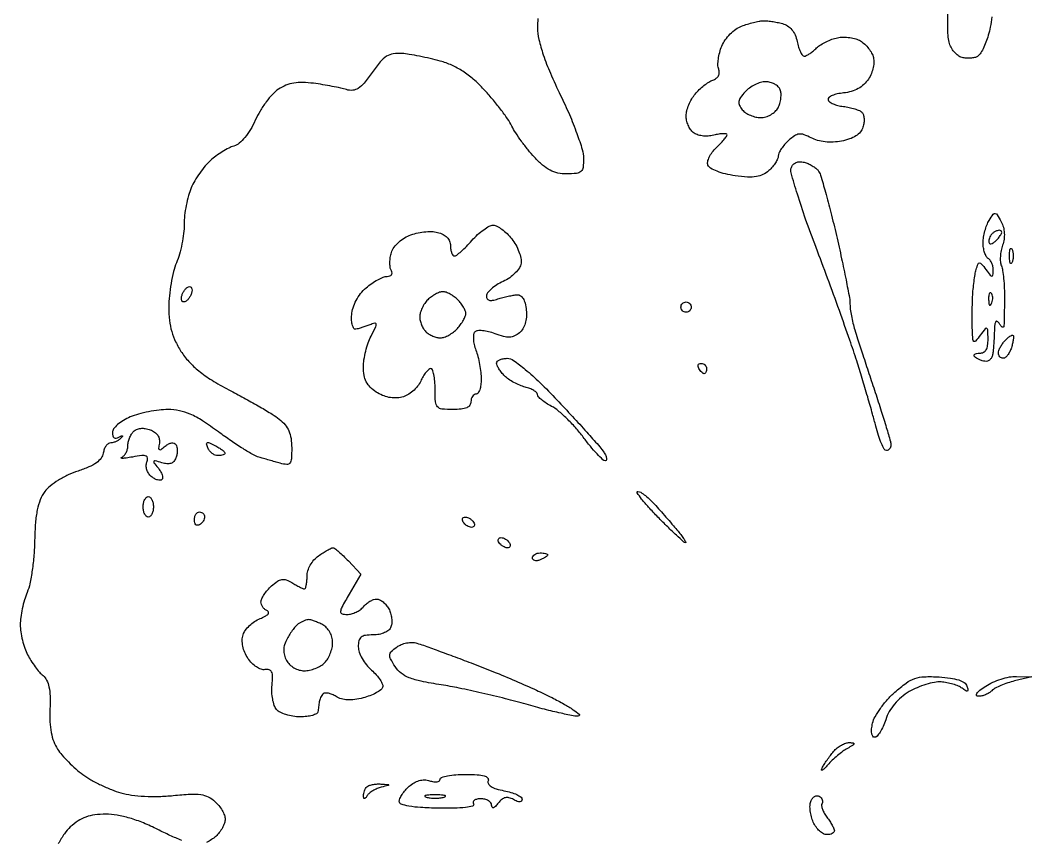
# Model space of a CAD drawing. Extents: x 0 to 102, y 0 to 135.
# Drawn here: x 35.53 to 52.24, y 67.17 to 80.71 of the extents above; entities that cross this region are included whole.
import ezdxf

# ---------------------------------------------------------------- set-up
doc = ezdxf.new("R2010")
doc.units = 0
doc.header["$MEASUREMENT"] = 0

msp = doc.modelspace()

# ---------------------------------------------------------------- linework, layer by layer
for points in [[(44.083463, 80.735997, 0.020504), (44.077072, 80.585402, 0.057644), (44.099274, 80.391058, 0.024797), (44.171116, 80.139797, 0.020216), (44.28908, 79.834305, 0.01096), (44.4573, 79.468329, -0.011805), (44.60305, 79.149822, -0.013681), (44.726169, 78.839943, -0.01276), (44.816036, 78.57351, -0.075088), (44.838, 78.428077, -0.030327), (44.828978, 78.27947, -0.17803), (44.793908, 78.211048, -0.163141), (44.720979, 78.178362, -0.024485), (44.558496, 78.1704, -0.052727), (44.412552, 78.185833, -0.066492), (44.284787, 78.231533, -0.058009), (44.160894, 78.314878, -0.029512), (44.025552, 78.44535, -0.016857), (43.9197, 78.568253, -0.0126), (43.811197, 78.710365, -0.012772), (43.715688, 78.849566, -0.028192), (43.651724, 78.961428, 0.035007), (43.582494, 79.07876, 0.011998), (43.466613, 79.238688, 0.011858), (43.32989, 79.409591, 0.013433), (43.190617, 79.566689, 0.025883), (43.015704, 79.735232, 0.034894), (42.840153, 79.867399, 0.037591), (42.659454, 79.966217, 0.039692), (42.4692, 80.034791, 0.009996), (42.304855, 80.076162, 0.007926), (42.125777, 80.114475, 0.008025), (41.958507, 80.144716, 0.01978), (41.8347, 80.160054, 0.059336), (41.692935, 80.155115, 0.104798), (41.583897, 80.113799, 0.076165), (41.479063, 80.021282, 0.020314), (41.343006, 79.844178, -0.017745), (41.211675, 79.671399, -0.074901), (41.115483, 79.584296, -0.124871), (41.024733, 79.552412, -0.096331), (40.920006, 79.563201, 0.01976), (40.824771, 79.588047, 0.006654), (40.684144, 79.616904, 0.006608), (40.527603, 79.644721, 0.007524), (40.377007, 79.667112, 0.027036), (40.198135, 79.681181, 0.0477), (40.050473, 79.670696, 0.054209), (39.921051, 79.634245, 0.049339), (39.798044, 79.56998, 0.060834), (39.701711, 79.488584, 0.026343), (39.594044, 79.359463, 0.025593), (39.492635, 79.208398, 0.030898), (39.414015, 79.056735, -0.029323), (39.33456, 78.902273, -0.039221), (39.244032, 78.773335, -0.045166), (39.150517, 78.678957, -0.101697), (39.062378, 78.631147, 0.043203), (38.975764, 78.596484, 0.020162), (38.870006, 78.537695, 0.019802), (38.763311, 78.466678, 0.026148), (38.672447, 78.393326, 0.036451), (38.586945, 78.304529, 0.020634), (38.496238, 78.185791, 0.020513), (38.414238, 78.057881, 0.031574), (38.355197, 77.940467, 0.034248), (38.310703, 77.812379, 0.018958), (38.273274, 77.651035, 0.018829), (38.247613, 77.483944, 0.028691), (38.2392, 77.337449, -0.030735), (38.23005, 77.188743, -0.018626), (38.201923, 77.014616, -0.018631), (38.16095, 76.84322, -0.030977), (38.1123, 76.702949, 0.037664), (38.063575, 76.556155, 0.018344), (38.022677, 76.362863, 0.018081), (37.994658, 76.157608, 0.024883), (37.9854, 75.971703, 0.02683), (37.997221, 75.751557, 0.042872), (38.03332, 75.566829, 0.04454), (38.099118, 75.396023, 0.031982), (38.200901, 75.218528, 0.046126), (38.333687, 75.053241, 0.03492), (38.506859, 74.89764, 0.029497), (38.728891, 74.744688, 0.017286), (39.010736, 74.587157, -0.006645), (39.253336, 74.458257, -0.006779), (39.49081, 74.323784, -0.006609), (39.69391, 74.201482, -0.027827), (39.810435, 74.119889, -0.051601), (39.906707, 74.026607, -0.072103), (39.96968, 73.924834, -0.066256), (40.004487, 73.802791, -0.036393), (40.0158, 73.647573, -0.014027), (40.010672, 73.464814, -0.146828), (39.985419, 73.395132, -0.260134), (39.933044, 73.371582, -0.048405), (39.82545, 73.391512, 0.000345), (39.740827, 73.415773, 0.000228), (39.643649, 73.443512, 0.00023), (39.549228, 73.470371, 0.000447), (39.473854, 73.491702, -0.062045), (39.383088, 73.529951, -0.009148), (39.212009, 73.632745, -0.010201), (39.013572, 73.762683, -0.008609), (38.808897, 73.907989, 0.014505), (38.542132, 74.092686, 0.03974), (38.340833, 74.201907, 0.05322), (38.162283, 74.259368, 0.051298), (37.973376, 74.2788, 0.029822), (37.824997, 74.269942, 0.018593), (37.652854, 74.242791, 0.018642), (37.484529, 74.20322, 0.031912), (37.348183, 74.156217, 0.036448), (37.235344, 74.099091, 0.045363), (37.140539, 74.029651, 0.051985), (37.075052, 73.958517, 0.161432), (37.0548, 73.897424, 0.064539), (37.061679, 73.844353, 0.175234), (37.082921, 73.813618, 0.201459), (37.116536, 73.806047, 0.086743), (37.16055, 73.822071, -0.015014), (37.201037, 73.843779, -0.226751), (37.216575, 73.84403, -0.476478), (37.219107, 73.834185, -0.025923), (37.1958, 73.805914, -0.059339), (37.161567, 73.77643, -0.041351), (37.117016, 73.751523, -0.041675), (37.069549, 73.734527, -0.065226), (37.0266, 73.7289, 0.156418), (36.987044, 73.716215, 0.080409), (36.949708, 73.679197, 0.06713), (36.920124, 73.624416, 0.054432), (36.903439, 73.5597, -0.125903), (36.868525, 73.475735, -0.077298), (36.791321, 73.400579, -0.053834), (36.666963, 73.331001, -0.022435), (36.486629, 73.2636, 0.032877), (36.324856, 73.199258, 0.027868), (36.16338, 73.111043, 0.028815), (36.025024, 73.013655, 0.066947), (35.937242, 72.922427, 0.063587), (35.863488, 72.789154, 0.043353), (35.813607, 72.623091, 0.032744), (35.783338, 72.407813, 0.014297), (35.770174, 72.119506, -0.016362), (35.757953, 71.874113, -0.015141), (35.729581, 71.623576, -0.015333), (35.690733, 71.402186, -0.047889), (35.646071, 71.257846, 0.027855), (35.602363, 71.134318, 0.01846), (35.565508, 70.988446, 0.0186), (35.54015, 70.843638, 0.034054), (35.532, 70.724116, 0.037413), (35.540757, 70.607243, 0.022659), (35.567638, 70.471067, 0.022638), (35.606822, 70.337556, 0.036644), (35.653322, 70.228787, 0.021938), (35.709541, 70.130853, 0.017625), (35.778168, 70.030592, 0.01797), (35.848295, 69.942332, 0.042705), (35.907962, 69.883532, -0.106247), (35.968238, 69.806881, -0.062551), (36.006135, 69.696146, -0.044028), (36.024159, 69.542529, -0.017656), (36.02278, 69.330748, 0.022149), (36.023295, 69.121967, 0.034861), (36.044118, 68.94397, 0.040771), (36.085211, 68.794121, 0.057788), (36.147098, 68.670637, 0.034441), (36.221427, 68.572638, 0.016489), (36.329243, 68.457073, 0.016261), (36.450216, 68.343336, 0.022296), (36.566609, 68.249698, 0.029025), (36.697687, 68.16478, 0.016734), (36.864229, 68.077364, 0.016684), (37.037886, 68.000535, 0.026708), (37.191237, 67.948048, 0.036113), (37.367956, 67.911458, 0.020249), (37.586509, 67.89141, 0.019205), (37.82398, 67.888422, 0.019582), (38.059437, 67.903745, -0.011947), (38.342258, 67.92649, -0.049408), (38.513402, 67.919232, -0.078848), (38.636692, 67.881299, -0.070041), (38.74785, 67.80595, -0.041628), (38.812192, 67.737163, -0.03776), (38.866606, 67.656478, -0.03985), (38.904102, 67.576455, -0.089874), (38.916, 67.5108, -0.084572), (38.904952, 67.445952, -0.040729), (38.870554, 67.368695, -0.038855), (38.82049, 67.291944, -0.044925), (38.761289, 67.227812, -0.042515), (38.690881, 67.174223, -0.034378), (38.607352, 67.128929, -0.035552)], [(51.582302, 80.764084, -0.012673), (51.554982, 80.595264, -0.023384), (51.522946, 80.45999, -0.022858), (51.484132, 80.3448, -0.025667), (51.436232, 80.238125, -0.026165), (51.386597, 80.152565, -0.11025), (51.344381, 80.111367, -0.082946), (51.296289, 80.091708, -0.039108), (51.229703, 80.082027, -0.037354), (51.156675, 80.082646, -0.043184), (51.08811, 80.094378, -0.096476), (51.022718, 80.125816, -0.05658), (50.95917, 80.185437, -0.053646), (50.906915, 80.262306, -0.061061), (50.874915, 80.345332, -0.045879), (50.857746, 80.455782, -0.013607), (50.851706, 80.626802, -0.01353), (50.855376, 80.820287, -0.014206)], [(38.20039, 67.162354, -0.013426), (38.005354, 67.244427, -0.011247), (37.802985, 67.3416, 0.020135), (37.566765, 67.449904, 0.025458), (37.340165, 67.529735, 0.028155), (37.130496, 67.579164, 0.043834), (36.945655, 67.5954, 0.031862), (36.763805, 67.5838, 0.054921), (36.616533, 67.548206, 0.058464), (36.486899, 67.483386, 0.041826), (36.359105, 67.383369, 0.054104), (36.262381, 67.271974, 0.024768), (36.160425, 67.108408, 0.024182)]]:
    msp.add_lwpolyline(points, format="xyb")
for points in [[(47.799, 80.700566, -0.033474), (47.861196, 80.699109, -0.013406), (47.945806, 80.689151, -0.013196), (48.036735, 80.673509, -0.016241), (48.120564, 80.65395, -0.076558), (48.207532, 80.615682, -0.078628), (48.278053, 80.553296, -0.07203), (48.330378, 80.467137, -0.051188), (48.363789, 80.359005, 0.025314), (48.387341, 80.265996, 0.037237), (48.418055, 80.187524, 0.041583), (48.450967, 80.131433, 0.243935), (48.480332, 80.1162, 0.114316), (48.514521, 80.12412, 0.029139), (48.564394, 80.15225, 0.028152), (48.619063, 80.19195, 0.025259), (48.671038, 80.238923, -0.050186), (48.733342, 80.289835, -0.025526), (48.820526, 80.341362, -0.025074), (48.916739, 80.385791, -0.034155), (49.007601, 80.415317, -0.050292), (49.102032, 80.429145, -0.035847), (49.208959, 80.426284, -0.036373), (49.311637, 80.408538, -0.061966), (49.392791, 80.377283, -0.055192), (49.462431, 80.329469, -0.038046), (49.529976, 80.261572, -0.03836), (49.585624, 80.185261, -0.06159), (49.619186, 80.112147, -0.078401), (49.631851, 80.02883, -0.049368), (49.621582, 79.930721, -0.046496), (49.590743, 79.829545, -0.047849), (49.541958, 79.73684, -0.061654), (49.467391, 79.648883, -0.058772), (49.372496, 79.580122, -0.05605), (49.259906, 79.532831, -0.047455), (49.133092, 79.508333, 0.029404), (49.028432, 79.492002, 0.048383), (48.943189, 79.464672, 0.06488), (48.887354, 79.431465, 0.287608), (48.87502, 79.3971, 0.188296), (48.897979, 79.362642, 0.048631), (48.957213, 79.329226, 0.042545), (49.037388, 79.301638, 0.032347), (49.12882, 79.28484, -0.02313), (49.224161, 79.269134, -0.024274), (49.316094, 79.244868, -0.024856), (49.392917, 79.216275, -0.091069), (49.435954, 79.187606, -0.130297), (49.45956, 79.148438, -0.05413), (49.470406, 79.087129, -0.048597), (49.468237, 79.015271, -0.04504), (49.452336, 78.943255, -0.096409), (49.409042, 78.863922, -0.075363), (49.335676, 78.798454, -0.061757), (49.232059, 78.747789, -0.03651), (49.098779, 78.712557, -0.035158), (48.961184, 78.696641, -0.037639), (48.825862, 78.700752, -0.040063), (48.701497, 78.724116, -0.056464), (48.59677, 78.765774, 0.033585), (48.479849, 78.818585, 0.119605), (48.398856, 78.828271, 0.120439), (48.322751, 78.799731, 0.03428), (48.222822, 78.721044, 0.029628), (48.157752, 78.654739, 0.031978), (48.102744, 78.582801, 0.033783), (48.064129, 78.51557, 0.113942), (48.0528, 78.4665, -0.107734), (48.042272, 78.418207, -0.035625), (48.00725, 78.354175, -0.033558), (47.957077, 78.28662, -0.032343), (47.897736, 78.225493, -0.071325), (47.800793, 78.16014, -0.074909), (47.690986, 78.126027, -0.053625), (47.547557, 78.119637, -0.018401), (47.340376, 78.140303, -0.024902), (47.181077, 78.17028, -0.0338), (47.041452, 78.213989, -0.03657), (46.935481, 78.264404, -0.173516), (46.892371, 78.314558, -0.144065), (46.887731, 78.372256, -0.05809), (46.912985, 78.447962, -0.051038), (46.961223, 78.528435, -0.044725), (47.026731, 78.601432, 0.013294), (47.095701, 78.6692, 0.018133), (47.153905, 78.734063, 0.015111), (47.197854, 78.790128, 0.160003), (47.2068, 78.817367, 0.376523), (47.193367, 78.832677, 0.040513), (47.142295, 78.835201, 0.034102), (47.071419, 78.828107, 0.019493), (46.987208, 78.810428, -0.047115), (46.892618, 78.795964, -0.046381), (46.796482, 78.799341, -0.049905), (46.710985, 78.819137, -0.09162), (46.648808, 78.853916, -0.075153), (46.60344, 78.90481, -0.045193), (46.565452, 78.976426, -0.044147), (46.539924, 79.056357, -0.057903), (46.531881, 79.132509, -0.062794), (46.543062, 79.214292, -0.032702), (46.576147, 79.31194, -0.031919), (46.623835, 79.409199, -0.041924), (46.679931, 79.490585, -0.030225), (46.74665, 79.562531, -0.024493), (46.826234, 79.631445, -0.025144), (46.906159, 79.687834, -0.05686), (46.972724, 79.720032, 0.075845), (47.029629, 79.750264, 0.112317), (47.066195, 79.793035, 0.119572), (47.079303, 79.845317, 0.093782), (47.068839, 79.903017, -0.09282), (47.05644, 79.970656, -0.033245), (47.063352, 80.068846, -0.031611), (47.085487, 80.17807, -0.0324), (47.121086, 80.282709, -0.056128), (47.176895, 80.383704, -0.040866), (47.259494, 80.482035, -0.041531), (47.354631, 80.563385, -0.068399), (47.44797, 80.612911, -0.014082), (47.543088, 80.644758, -0.012556), (47.643539, 80.672539, -0.012705), (47.735098, 80.692945, -0.037614)], [(47.845361, 79.6932, 0.072431), (47.761804, 79.681032, 0.041925), (47.667083, 79.643964, 0.040917), (47.576335, 79.589737, 0.053759), (47.504336, 79.525587, 0.029377), (47.429726, 79.432722, 0.117307), (47.402534, 79.36553, 0.15153), (47.411963, 79.303048, 0.060619), (47.459283, 79.229487, 0.075438), (47.514561, 79.180268, 0.044517), (47.592805, 79.138743, 0.043395), (47.680383, 79.110476, 0.056427), (47.764082, 79.101, 0.073144), (47.846403, 79.113107, 0.05681), (47.929695, 79.148869, 0.057674), (48.001437, 79.201649, 0.082664), (48.04952, 79.264071, 0.051079), (48.079149, 79.336291, 0.041404), (48.096161, 79.418318, 0.042932), (48.099004, 79.497398, 0.079295), (48.085745, 79.560171, 0.108894), (48.052165, 79.611054, 0.066365), (47.994075, 79.654123, 0.06168), (47.92156, 79.683275, 0.064851)], [(48.478492, 78.363409, -0.038709), (48.545561, 78.340199, -0.030594), (48.613972, 78.305302, -0.031476), (48.673748, 78.264774, -0.064351), (48.713665, 78.224708, -0.091738), (48.751404, 78.150788, -0.003989), (48.832283, 77.870689, -0.006671), (48.921518, 77.534952, -0.004698), (49.013262, 77.1552, -0.003474), (49.099536, 76.770662, -0.004631), (49.172229, 76.420151, -0.003293), (49.228424, 76.125805, -0.046659), (49.237925, 76.019106, 0.034428), (49.243118, 75.938569, 0.013141), (49.260979, 75.827533, 0.012941), (49.286762, 75.70754, 0.015492), (49.317425, 75.596106, 0.00327), (49.363871, 75.449107, 0.000632), (49.449922, 75.183984, 0.000673), (49.551099, 74.875007, 0.000621), (49.655825, 74.557971, -0.003171), (49.75474, 74.253315, -0.004557), (49.838161, 73.982185, -0.00249), (49.90535, 73.752335, -0.069967), (49.914, 73.690821, -0.082559), (49.90836, 73.656898, -0.092468), (49.892099, 73.628091, -0.100625), (49.867881, 73.608829, -0.118383), (49.839443, 73.602, -0.274108), (49.805115, 73.622348, -0.02234), (49.757201, 73.720043, -0.025071), (49.708165, 73.849858, -0.016365), (49.664165, 74.00385, 0.007133), (49.610851, 74.204381, 0.002611), (49.529937, 74.486467, 0.002588), (49.438275, 74.793927, 0.003097), (49.348659, 75.0825, 0.006838), (49.235274, 75.42354, 0.002377), (49.062813, 75.912006, 0.00236), (48.867777, 76.448183, 0.002747), (48.677178, 76.955952, -0.006582), (48.505698, 77.42366, -0.009756), (48.36889, 77.838231, -0.005398), (48.26498, 78.188433, -0.162419), (48.269004, 78.279053, -0.106228), (48.300126, 78.326755, -0.099893), (48.348729, 78.358733, -0.090272), (48.410304, 78.371392, -0.069732)], [(51.735149, 77.381616, -0.054092), (51.770972, 77.290218, -0.052044), (51.786962, 77.192061, -0.051302), (51.782426, 77.091389, -0.049616), (51.757539, 76.992561, 0.03883), (51.733279, 76.904295, 0.033256), (51.721343, 76.808618, 0.034632), (51.722374, 76.719875, 0.076576), (51.738017, 76.654161, -0.059821), (51.758902, 76.577823, -0.012961), (51.775522, 76.441861, -0.013342), (51.786541, 76.282484, -0.012411), (51.78941, 76.11885, -0.001489), (51.787782, 75.960307, -0.001988), (51.785303, 75.816405, -0.001386), (51.782411, 75.695756, -0.020536), (51.779545, 75.65355, -0.268179), (51.770091, 75.640663, -0.248851), (51.753637, 75.641881, -0.083313), (51.729108, 75.663743, -0.027911), (51.701088, 75.702926, 0.103718), (51.669355, 75.735543, 0.42565), (51.645223, 75.730338, 0.115768), (51.629114, 75.682216, 0.015936), (51.622666, 75.576026, -0.005382), (51.618633, 75.474093, -0.004505), (51.612215, 75.366037, -0.004548), (51.60456, 75.267357, -0.012423), (51.596782, 75.197805, -0.078414), (51.581206, 75.146122, -0.091283), (51.55096, 75.104751, -0.101848), (51.510994, 75.080002, -0.124941), (51.467449, 75.075506, -0.038242), (51.420884, 75.086026, -0.029717), (51.372226, 75.104232, -0.030499), (51.32868, 75.126816, -0.061574), (51.298249, 75.150551, -0.189381), (51.288587, 75.172717, -0.251597), (51.298106, 75.192113, -0.115697), (51.330203, 75.205354, -0.040239), (51.3804, 75.2094, 0.116562), (51.443164, 75.224233, 0.143544), (51.487033, 75.265044, 0.099819), (51.511986, 75.336176, 0.03751), (51.518709, 75.44205, 0.006145), (51.515114, 75.592748, 0.266048), (51.498908, 75.618817, 0.359985), (51.472737, 75.613606, 0.008904), (51.391809, 75.51048, -0.010969), (51.311807, 75.409395, -0.3783), (51.284053, 75.405029, -0.240589), (51.266528, 75.43485, -0.006168), (51.259029, 75.59508, -0.00716), (51.256686, 75.711552, -0.003659), (51.256909, 75.857789, -0.003635), (51.259337, 76.008504, -0.005452), (51.263848, 76.14, -0.01117), (51.272278, 76.26465, -0.009812), (51.286534, 76.394325, -0.009908), (51.304019, 76.510857, -0.028995), (51.322273, 76.589989, -0.015944), (51.353371, 76.684916, -0.315464), (51.377152, 76.701577, -0.22504), (51.407385, 76.687244, -0.009189), (51.483964, 76.589989, 0.0074), (51.555807, 76.498072, 0.203244), (51.582272, 76.483904, 0.413598), (51.598762, 76.497621, 0.018454), (51.603309, 76.579157, 0.054114), (51.598061, 76.637757, 0.049942), (51.580358, 76.69555, 0.053412), (51.553615, 76.744068, 0.102035), (51.5214, 76.7745, -0.131119), (51.488868, 76.80897, -0.0453), (51.461651, 76.872425, -0.04127), (51.443046, 76.951121, -0.037432), (51.4368, 77.034441, -0.040178), (51.44415, 77.125762, -0.026596), (51.466485, 77.228631, -0.026783), (51.499114, 77.326915, -0.046071), (51.537857, 77.403914, -0.015218), (51.604438, 77.503639, -0.272517), (51.638258, 77.518725, -0.236572), (51.671135, 77.497319, -0.011855)], [(43.343726, 77.3244, -0.122597), (43.405243, 77.309086, -0.037373), (43.487015, 77.257516, -0.034917), (43.573215, 77.183846, -0.031834), (43.651222, 77.096708, -0.039133), (43.717919, 76.996725, -0.035937), (43.770395, 76.884742, -0.037897), (43.802394, 76.777752, -0.089472), (43.805412, 76.694858, -0.108108), (43.776465, 76.617357, -0.051923), (43.709675, 76.534185, -0.046729), (43.616523, 76.456191, -0.042204), (43.507381, 76.3938, 0.030976), (43.402698, 76.337034, 0.038869), (43.313953, 76.271438, 0.04296), (43.251229, 76.206844, 0.168677), (43.232431, 76.155449, 0.136579), (43.244247, 76.110128, 0.197819), (43.276688, 76.085278, 0.111588), (43.334002, 76.082937, 0.0318), (43.42095, 76.104677, -0.013032), (43.503125, 76.128532, -0.010464), (43.592662, 76.15002, -0.010609), (43.676303, 76.166401, -0.026385), (43.7382, 76.173828, -0.160601), (43.793872, 76.159505, -0.114902), (43.839045, 76.113077, -0.077002), (43.871759, 76.033305, -0.034567), (43.89057, 75.921294, -0.042355), (43.892044, 75.804467, -0.05483), (43.872701, 75.699121, -0.061713), (43.834004, 75.611149, -0.085304), (43.778038, 75.545757, -0.064157), (43.695827, 75.493688, -0.100359), (43.61469, 75.474142, -0.075598), (43.516398, 75.485451, -0.023869), (43.375399, 75.531114, 0.029772), (43.268942, 75.564208, 0.038317), (43.167901, 75.581061, 0.042308), (43.085047, 75.581402, 0.178084), (43.040638, 75.560878, 0.165083), (43.019593, 75.518207, 0.047398), (43.016886, 75.443559, 0.042142), (43.029833, 75.353462, 0.034106), (43.058256, 75.259969, -0.028499), (43.091897, 75.153611, -0.017054), (43.120225, 75.024042, -0.017049), (43.139678, 74.892709, -0.028246), (43.146, 74.780893, -0.032344), (43.139841, 74.685779, -0.049806), (43.121149, 74.605536, -0.064209), (43.093893, 74.550055, -0.251596), (43.0614, 74.5326, 0.148195), (43.029137, 74.522823, 0.098894), (43.001651, 74.495323, 0.082425), (42.983119, 74.454214, 0.064853), (42.9768, 74.4057, -0.164293), (42.957674, 74.349065, -0.129352), (42.9063, 74.309014, -0.075863), (42.816401, 74.285728, -0.025511), (42.6807, 74.2788, -0.022778), (42.496692, 74.287187, -0.192545), (42.424256, 74.324121, -0.165362), (42.391354, 74.403921, -0.01583), (42.3846, 74.6172, 0.019769), (42.37947, 74.746908, 0.031962), (42.363738, 74.856195, 0.033898), (42.341222, 74.936107, 0.317129), (42.31358, 74.9556, 0.189571), (42.280091, 74.94243, 0.037421), (42.235426, 74.894157, 0.034865), (42.188948, 74.826524, 0.026221), (42.147257, 74.746434, -0.06467), (42.094961, 74.662404, -0.045438), (42.016795, 74.58286, -0.045699), (41.926261, 74.519316, -0.068795), (41.836961, 74.483308, -0.058545), (41.732412, 74.469751, -0.051852), (41.623046, 74.479799, -0.049926), (41.514168, 74.512884, -0.046351), (41.411084, 74.567524, -0.051888), (41.313121, 74.647348, -0.07778), (41.248411, 74.736447, -0.07472), (41.212398, 74.843777, -0.044148), (41.200721, 74.9787, -0.037083), (41.210023, 75.100791, -0.022727), (41.238095, 75.242461, -0.02273), (41.278895, 75.380943, -0.037208), (41.32722, 75.493247, 0.005785), (41.403535, 75.643794, 0.144693), (41.411307, 75.689018, 0.454236), (41.389106, 75.704235, 0.029831), (41.305549, 75.677329, -0.009227), (41.242816, 75.654237, -0.00807), (41.176421, 75.632373, -0.008139), (41.115785, 75.614562, -0.023829), (41.0733, 75.604982, -0.296411), (41.042286, 75.618175, -0.08027), (41.018836, 75.669025, -0.054468), (41.005896, 75.74768, -0.031261), (41.006692, 75.8439, -0.060383), (41.029162, 75.959871, -0.04473), (41.080236, 76.080197, -0.043455), (41.153993, 76.19335, -0.047936), (41.244059, 76.28805, -0.025935), (41.337386, 76.360903, -0.027176), (41.436351, 76.422485, -0.028167), (41.527091, 76.465866, -0.09772), (41.59061, 76.4784, 0.074028), (41.635158, 76.485032, 0.150577), (41.664196, 76.504664, 0.187893), (41.673402, 76.533809, 0.122626), (41.662528, 76.567808, -0.098241), (41.644643, 76.615657, -0.035165), (41.637952, 76.688523, -0.033257), (41.641712, 76.771605, -0.03356), (41.656459, 76.853199, -0.085837), (41.693781, 76.937414, -0.049929), (41.764195, 77.023045, -0.047073), (41.856302, 77.098872, -0.050538), (41.958882, 77.154074, -0.040638), (42.071456, 77.190317, -0.030127), (42.200339, 77.21244, -0.030747), (42.325379, 77.218483, -0.058246), (42.425258, 77.205472, -0.05391), (42.516592, 77.171757, -0.085796), (42.5836, 77.122642, -0.098494), (42.624186, 77.059427, -0.093875), (42.6384, 76.984388, 0.037385), (42.643205, 76.920209, 0.056174), (42.657717, 76.866029, 0.073734), (42.678971, 76.829006, 0.229523), (42.704161, 76.8168, 0.16631), (42.741034, 76.829414, 0.015589), (42.816024, 76.891354, 0.018658), (42.902531, 76.973387, 0.013597), (42.992627, 77.0706, -0.026182), (43.087315, 77.167746, -0.029995), (43.187629, 77.249846, -0.031281), (43.279752, 77.308036, -0.125866)], [(51.705952, 77.2398, 0.085443), (51.667415, 77.233166, 0.053409), (51.626032, 77.213295, 0.051744), (51.588223, 77.184086, 0.0641), (51.560221, 77.149571, 0.04739), (51.541752, 77.112186, 0.058241), (51.532211, 77.074475, 0.069134), (51.532424, 77.04205, 0.161573), (51.543173, 77.020627, 0.274667), (51.565623, 77.014912, 0.066988), (51.601952, 77.031161, 0.05004), (51.645089, 77.064254, 0.030935), (51.688903, 77.110856, 0.030483), (51.72879, 77.165357, 0.110288), (51.743487, 77.205479, 0.256649), (51.734119, 77.229561, 0.176123)], [(51.915829, 76.92255, -0.057986), (51.929055, 76.874327, -0.037979), (51.933431, 76.8168, -0.037979), (51.929055, 76.759273, -0.057986), (51.915829, 76.71105, -0.174857), (51.899985, 76.693336, -0.447206), (51.885693, 76.698492, -0.078554), (51.875797, 76.741384, -0.017491), (51.873158, 76.8168, -0.017491), (51.875797, 76.892216, -0.078554), (51.885693, 76.935108, -0.447206), (51.899985, 76.940264, -0.174857)], [(38.330196, 76.3092, -0.209945), (38.353862, 76.298805, -0.13955), (38.367373, 76.271923, -0.08982), (38.367752, 76.230918, -0.049166), (38.354394, 76.1823, -0.046632), (38.330365, 76.133754, -0.052856), (38.298589, 76.092677, -0.060245), (38.264259, 76.064548, -0.142471), (38.232804, 76.0554, -0.209945), (38.209138, 76.065795, -0.13955), (38.195627, 76.092677, -0.08982), (38.195248, 76.133682, -0.049166), (38.208606, 76.1823, -0.046632), (38.232635, 76.230846, -0.052856), (38.264411, 76.271923, -0.060245), (38.298741, 76.300052, -0.142471)], [(42.5115, 76.2246, 0.086666), (42.458065, 76.215268, 0.036688), (42.39136, 76.185548, 0.034891), (42.323087, 76.142531, 0.03837), (42.263743, 76.091657, 0.047729), (42.212861, 76.030008, 0.03757), (42.169852, 75.954809, 0.038733), (42.14037, 75.878114, 0.072518), (42.1308, 75.812477, 0.05834), (42.138226, 75.749053, 0.038967), (42.160622, 75.679376, 0.039059), (42.19344, 75.61428, 0.06016), (42.23232, 75.56472, 0.057719), (42.281378, 75.525846, 0.038927), (42.344899, 75.493021, 0.039083), (42.412298, 75.47061, 0.060799), (42.473008, 75.4632, 0.086275), (42.536379, 75.474217, 0.040468), (42.612424, 75.508646, 0.038513), (42.688337, 75.558711, 0.043833), (42.752188, 75.617911, 0.027048), (42.805774, 75.683976, 0.028263), (42.851071, 75.754509, 0.029426), (42.882927, 75.819532, 0.099503), (42.8922, 75.865669, 0.099661), (42.883169, 75.910526, 0.033618), (42.853148, 75.970434, 0.031882), (42.810133, 76.03392, 0.031551), (42.759257, 76.091657, 0.03837), (42.699913, 76.142531, 0.034891), (42.63164, 76.185548, 0.036688), (42.564935, 76.215268, 0.086666)], [(51.572513, 76.201688, 0.296942), (51.553997, 76.205597, 0.208169), (51.538376, 76.190154, 0.077125), (51.529009, 76.149547, 0.028489), (51.528079, 76.09065, 0.018894), (51.533074, 76.027511, 0.168741), (51.54503, 76.002828, 0.470617), (51.560448, 76.004287, 0.054073), (51.579191, 76.039537, 0.051402), (51.592392, 76.085803, 0.05415), (51.595558, 76.132972, 0.060344), (51.588861, 76.174029, 0.126455)], [(46.53, 76.0554, -0.099038), (46.562287, 76.048941, -0.097945), (46.589749, 76.030549, -0.097945), (46.608141, 76.003087, -0.099038), (46.6146, 75.9708, -0.099038), (46.608141, 75.938513, -0.097945), (46.589749, 75.911051, -0.097945), (46.562287, 75.892659, -0.099038), (46.53, 75.8862, -0.099038), (46.497713, 75.892659, -0.097945), (46.470251, 75.911051, -0.097945), (46.451859, 75.938513, -0.099038), (46.4454, 75.9708, -0.099038), (46.451859, 76.003087, -0.097945), (46.470251, 76.030549, -0.097945), (46.497713, 76.048941, -0.099038)], [(51.930975, 75.503343, -0.214975), (51.939237, 75.48314, -0.02407), (51.934998, 75.432422, -0.025812), (51.923367, 75.369626, -0.018147), (51.904124, 75.300375, -0.038269), (51.876985, 75.233178, -0.048491), (51.841591, 75.176375, -0.056639), (51.803715, 75.137103, -0.174319), (51.769499, 75.1248, -0.110977), (51.7394, 75.131564, -0.100016), (51.713777, 75.1507, -0.094742), (51.696589, 75.179306, -0.088258), (51.6906, 75.212971, -0.086786), (51.697919, 75.254819, -0.033524), (51.721664, 75.308963, -0.031946), (51.75588, 75.365505, -0.034098), (51.79635, 75.415938, -0.024081), (51.838968, 75.45795, -0.03858), (51.879518, 75.488967, -0.045578), (51.913088, 75.506647, -0.29643)], [(43.573747, 75.1248, -0.155439), (43.680463, 75.090803, -0.019534), (43.87502, 74.941086, -0.019369), (44.115202, 74.724546, -0.010146), (44.397743, 74.437848, -0.00276), (44.65482, 74.163156, -0.003479), (44.889564, 73.905968, -0.002774), (45.083667, 73.687891, -0.027692), (45.159193, 73.591848, -0.029665), (45.196783, 73.53077, -0.064962), (45.216228, 73.47952, -0.132223), (45.215234, 73.446405, -0.330795), (45.19692, 73.4328, -0.194913), (45.155188, 73.449711, -0.012025), (45.059503, 73.547065, -0.016414), (44.949291, 73.672756, -0.011328), (44.832573, 73.821788, 0.020614), (44.704209, 73.979566, 0.018584), (44.558944, 74.131991, 0.018973), (44.418475, 74.258802, 0.054438), (44.30925, 74.331561, -0.023101), (44.220159, 74.383171, -0.030986), (44.144941, 74.438384, -0.031839), (44.090623, 74.489888, -0.189294), (44.0766, 74.525601, 0.208497), (44.062782, 74.557297, 0.050745), (44.01621, 74.592495, 0.043496), (43.949734, 74.625335, 0.031511), (43.871016, 74.650456, -0.037744), (43.782593, 74.679891, -0.025545), (43.686807, 74.725912, -0.025789), (43.598311, 74.780234, -0.045857), (43.532616, 74.83487, -0.026895), (43.481782, 74.891487, -0.029219), (43.438815, 74.951747, -0.030479), (43.40851, 75.00721, -0.110224), (43.3998, 75.046243, -0.207163), (43.412801, 75.076274, -0.082563), (43.450897, 75.101724, -0.06294), (43.507156, 75.119033, -0.043219)], [(46.778807, 75.0402, -0.093332), (46.813007, 75.03376, -0.09642), (46.842082, 75.015349, -0.099167), (46.861542, 74.98788, -0.105053), (46.8684, 74.9556, -0.042167), (46.865664, 74.923211, -0.061769), (46.857441, 74.895851, -0.081139), (46.845359, 74.877299, -0.210953), (46.831093, 74.871, -0.151918), (46.813265, 74.876545, -0.038439), (46.789386, 74.895851, -0.035638), (46.764257, 74.923217, -0.029505), (46.7415, 74.9556, -0.082592), (46.728259, 74.987926, -0.161196), (46.730891, 75.015349, -0.182303), (46.748779, 75.033577, -0.108972)], [(37.678511, 73.943678, -0.063122), (37.751412, 73.904953, -0.089534), (37.802824, 73.852757, -0.099567), (37.829234, 73.790423, -0.097084), (37.829829, 73.722136, 0.019259), (37.817782, 73.640399, 0.31587), (37.830431, 73.61747, 0.277439), (37.858204, 73.619877, 0.016252), (37.928048, 73.674108, -0.04762), (37.983303, 73.711712, -0.091834), (38.03394, 73.728449, -0.130336), (38.075374, 73.723321, -0.160066), (38.105043, 73.698343, -0.096378), (38.120503, 73.657444, -0.045193), (38.124981, 73.600824, -0.042504), (38.118971, 73.538648, -0.046306), (38.102556, 73.480213, -0.086729), (38.06785, 73.422241, -0.132392), (38.019578, 73.389563, -0.110769), (37.954744, 73.382324, -0.049512), (37.870295, 73.400182, 0.008558), (37.763053, 73.432209, 0.31063), (37.73991, 73.424301, 0.335466), (37.740102, 73.400752, 0.009306), (37.807769, 73.316059, -0.038116), (37.848784, 73.258183, -0.054298), (37.875134, 73.201007, -0.068461), (37.884237, 73.152805, -0.211923), (37.8726, 73.1226, -0.193184), (37.843456, 73.11015, -0.075469), (37.799255, 73.115865, -0.059925), (37.747652, 73.137618, -0.043545), (37.696373, 73.17313, -0.077919), (37.652864, 73.222483, -0.067686), (37.623977, 73.285162, -0.069941), (37.613531, 73.351132, -0.096243), (37.623928, 73.4101, 0.095225), (37.635642, 73.475765, 0.314058), (37.611372, 73.509621, 0.115528), (37.542901, 73.517197, 0.01284), (37.386249, 73.494239, -0.007622), (37.281398, 73.477754, -0.026511), (37.213102, 73.471749, -0.252095), (37.200058, 73.478198, -0.482198), (37.20285, 73.487874, 0.102977), (37.243299, 73.51534, 0.064744), (37.277536, 73.561346, 0.060988), (37.300712, 73.617948, 0.0668), (37.3086, 73.67673, -0.055462), (37.315561, 73.739295, -0.038739), (37.336495, 73.807193, -0.039128), (37.367185, 73.86997, -0.063202), (37.403561, 73.916921, -0.099233), (37.455001, 73.951183, -0.07332), (37.521543, 73.967706, -0.064684), (37.598022, 73.965244, -0.050255)], [(38.748704, 73.685581, -0.017045), (38.812789, 73.64842, -0.024194), (38.866857, 73.610796, -0.021885), (38.907179, 73.576827, -0.209733), (38.916, 73.556723, -0.254794), (38.907765, 73.541613, -0.062781), (38.881382, 73.528951, -0.048905), (38.843297, 73.520261, -0.03166), (38.798151, 73.5174, -0.097624), (38.749404, 73.527009, -0.066866), (38.700395, 73.555252, -0.064109), (38.658565, 73.596996, -0.073124), (38.630855, 73.646258, -0.035579), (38.611191, 73.710905, -0.385819), (38.623468, 73.732735, -0.192214), (38.658646, 73.730702, -0.013467)], [(45.734802, 72.9252, -0.1445), (45.780686, 72.911657, -0.023294), (45.857345, 72.856859, -0.024079), (45.94393, 72.781629, -0.019083), (46.03016, 72.69255, -0.002348), (46.121617, 72.589589, -0.001626), (46.224121, 72.472326, -0.00164), (46.321864, 72.359023, -0.003371), (46.3975, 72.26955, -0.010917), (46.455765, 72.19649, -0.021025), (46.4986, 72.135115, -0.022396), (46.524956, 72.08935, -0.562157), (46.518782, 72.0792, -0.187262), (46.494328, 72.088691, -0.002376), (46.36995, 72.203456, -0.00655), (46.2271, 72.340067, -0.004199), (46.0647, 72.5022, -0.009788), (45.910912, 72.664574, -0.019079), (45.795929, 72.800944, -0.02015), (45.722797, 72.902935, -0.596908)], [(37.647, 72.8406, -0.191087), (37.679307, 72.827785, -0.088204), (37.706749, 72.790898, -0.068025), (37.725366, 72.736154, -0.048028), (37.7316, 72.6714, -0.048028), (37.725366, 72.606646, -0.068025), (37.706749, 72.551902, -0.088204), (37.679307, 72.515015, -0.191087), (37.647, 72.5022, -0.191087), (37.614693, 72.515015, -0.088204), (37.587251, 72.551902, -0.068025), (37.568634, 72.606646, -0.048028), (37.5624, 72.6714, -0.048028), (37.568634, 72.736154, -0.068025), (37.587251, 72.790898, -0.088204), (37.614693, 72.827785, -0.191087)], [(38.493, 72.5868, -0.092995), (38.525295, 72.580741, -0.096318), (38.552749, 72.563415, -0.099231), (38.571123, 72.537567, -0.105429), (38.5776, 72.507193, -0.089642), (38.571399, 72.472881, -0.053229), (38.552749, 72.435611, -0.051032), (38.525361, 72.401205, -0.06081), (38.493, 72.3753, -0.139169), (38.460882, 72.366168, -0.191142), (38.433251, 72.377117, -0.138808), (38.414598, 72.408239, -0.066118), (38.4084, 72.454907, -0.062283), (38.414706, 72.505338, -0.080552), (38.433251, 72.548056, -0.097988), (38.460735, 72.576646, -0.153634)], [(42.882214, 72.5022, -0.085235), (42.918442, 72.495979, -0.053414), (42.957322, 72.477349, -0.051777), (42.992827, 72.449962, -0.064269), (43.0191, 72.4176, -0.076764), (43.03279, 72.38525, -0.154201), (43.031176, 72.357851, -0.186277), (43.01483, 72.339704, -0.117858), (42.986786, 72.333, -0.085235), (42.950558, 72.339221, -0.053414), (42.911678, 72.357851, -0.051777), (42.876173, 72.385238, -0.064269), (42.8499, 72.4176, -0.076764), (42.83621, 72.44995, -0.154201), (42.837824, 72.477349, -0.186277), (42.85417, 72.495496, -0.117858)], [(43.474414, 72.1638, -0.085235), (43.510642, 72.157579, -0.053414), (43.549522, 72.138949, -0.051777), (43.585027, 72.111562, -0.064269), (43.6113, 72.0792, -0.076764), (43.62499, 72.04685, -0.154201), (43.623376, 72.019451, -0.186277), (43.60703, 72.001304, -0.117858), (43.578986, 71.9946, -0.085235), (43.542758, 72.000821, -0.053414), (43.503878, 72.019451, -0.051777), (43.468373, 72.046838, -0.064269), (43.4421, 72.0792, -0.076764), (43.42841, 72.11155, -0.154201), (43.430024, 72.138949, -0.186277), (43.44637, 72.157096, -0.117858)], [(40.696677, 71.9946, -0.165225), (40.726193, 71.984573, -0.012571), (40.792592, 71.930865, -0.016225), (40.869741, 71.860744, -0.011613), (40.951538, 71.777631), (41.155369, 71.560662), (40.963759, 71.227731, 0.005595), (40.84495, 71.015847, 0.102673), (40.822614, 70.9424, 0.362877), (40.847516, 70.906437, 0.067348), (40.933515, 70.8948, 0.066667), (41.003019, 70.904109, 0.044494), (41.078418, 70.932077, 0.044347), (41.148029, 70.973123, 0.064254), (41.2002, 71.0217, -0.047064), (41.24889, 71.070255, -0.04116), (41.30794, 71.111323, -0.043304), (41.367978, 71.139504, -0.088303), (41.419082, 71.1486, -0.11649), (41.468913, 71.136831, -0.054584), (41.524924, 71.100698, -0.049866), (41.578114, 71.047906, -0.049569), (41.61992, 70.985529, -0.051079), (41.649549, 70.913309, -0.041404), (41.666561, 70.831282, -0.042932), (41.669404, 70.752202, -0.079295), (41.656145, 70.689429, -0.125167), (41.618402, 70.636047, -0.07104), (41.551139, 70.593457, -0.060161), (41.462211, 70.565709, -0.0456), (41.360349, 70.5564, 0.032628), (41.232965, 70.548078, 0.137196), (41.163128, 70.518292, 0.169026), (41.126958, 70.460607, 0.056353), (41.1156, 70.360156, 0.086755), (41.13112, 70.271383, 0.041849), (41.179376, 70.166107, 0.03983), (41.249635, 70.061866, 0.045635), (41.33271, 69.975138, -0.030796), (41.41344, 69.89571, -0.039845), (41.476493, 69.813162, -0.044534), (41.515479, 69.73894, -0.181036), (41.517306, 69.688818, -0.155709), (41.486269, 69.646312, -0.03482), (41.409305, 69.597892, -0.032928), (41.308511, 69.552139, -0.02669), (41.195303, 69.516259, -0.029276), (41.057799, 69.489099, -0.047087), (40.938524, 69.484042, -0.055422), (40.835949, 69.500855, -0.071385), (40.748669, 69.539385, 0.038692), (40.684458, 69.572887, 0.051069), (40.621467, 69.592477, 0.061232), (40.568629, 69.596561, 0.187201), (40.536312, 69.582312, 0.04983), (40.51439, 69.555524, 0.031556), (40.494212, 69.520538, 0.031549), (40.478589, 69.483274, 0.049636), (40.470525, 69.44955, 0.00094), (40.465714, 69.413765, 0.000516), (40.45995, 69.369929, 0.000514), (40.454191, 69.325423, 0.000823), (40.449375, 69.2874, -0.247869), (40.426539, 69.254747, -0.049151), (40.35797, 69.227651, -0.041633), (40.263285, 69.208961, -0.027925), (40.153059, 69.2028, -0.038705), (40.036205, 69.211859, -0.037957), (39.921356, 69.238825, -0.040546), (39.824612, 69.278315, -0.102729), (39.765536, 69.325439, -0.091625), (39.72831, 69.391993, -0.036013), (39.701674, 69.494072, -0.034134), (39.68812, 69.611395, -0.036079), (39.69106, 69.727289, 0.019224), (39.699611, 69.871948, 0.112487), (39.684317, 69.946087, 0.227), (39.644324, 69.979561, 0.104373), (39.57479, 69.982516, -0.129604), (39.509801, 69.988528, -0.058747), (39.432934, 70.027321, -0.052532), (39.356822, 70.090101, -0.049061), (39.293492, 70.168723, -0.044838), (39.241069, 70.266905, -0.048734), (39.208732, 70.370191, -0.052536), (39.19863, 70.469826, -0.075997), (39.212323, 70.557104, -0.081531), (39.250318, 70.631896, -0.04453), (39.31848, 70.709339, -0.042865), (39.40386, 70.777594, -0.05241), (39.494289, 70.82513, 0.027459), (39.576298, 70.863155, 0.083764), (39.624755, 70.900469, 0.237598), (39.633558, 70.930976, 0.263249), (39.61395, 70.954234, -0.081004), (39.573526, 70.977228, -0.066374), (39.539264, 71.01332, -0.067391), (39.516107, 71.056499, -0.089661), (39.5082, 71.100238, -0.111533), (39.519878, 71.151939, -0.034517), (39.559293, 71.22186, -0.032596), (39.615568, 71.296275, -0.030656), (39.682132, 71.364383, -0.031899), (39.779908, 71.44213, -0.111752), (39.854036, 71.472206, -0.130448), (39.927252, 71.465113, -0.050601), (40.019385, 71.419795, 0.01101), (40.085103, 71.380737, 0.013989), (40.147492, 71.347761, 0.011988), (40.200645, 71.323108, 0.102939), (40.226152, 71.3178, 0.316955), (40.243062, 71.329716, 0.033979), (40.256837, 71.378519, 0.032008), (40.266461, 71.445274, 0.0198), (40.2696, 71.524503, -0.074473), (40.283148, 71.614956, -0.0525), (40.323464, 71.709718, -0.051334), (40.384002, 71.796385, -0.061948), (40.457624, 71.862903, -0.011763), (40.533358, 71.913336, -0.015106), (40.605406, 71.955914, -0.012947), (40.666942, 71.987767, -0.113422)], [(44.1189, 71.91, -0.024748), (44.16753, 71.907591, -0.039339), (44.208523, 71.900233, -0.046727), (44.237671, 71.889605, -0.289661), (44.2458, 71.876751, -0.222225), (44.23843, 71.860989, -0.030693), (44.208523, 71.838965, -0.030395), (44.167508, 71.815882, -0.02136), (44.1189, 71.794806, -0.055937), (44.070309, 71.782158, -0.100118), (44.029277, 71.784486, -0.147206), (44.002362, 71.800934, -0.184534), (43.992, 71.828055, -0.152681), (44.001771, 71.859307, -0.098158), (44.029277, 71.885929, -0.08088), (44.070379, 71.903889, -0.062722)], [(40.296312, 70.808905, 0.063014), (40.263328, 70.804101, 0.025657), (40.220228, 70.789732, 0.024892), (40.174919, 70.769342, 0.029029), (40.134215, 70.745455, 0.061491), (40.091613, 70.708722, 0.020748), (40.039028, 70.645643, 0.020279), (39.986103, 70.570381, 0.021907), (39.940888, 70.49295, 0.042192), (39.89935, 70.394806, 0.072403), (39.884217, 70.30743, 0.076628), (39.894932, 70.222854, 0.053155), (39.9312, 70.1334, 0.078031), (39.981423, 70.066942, 0.061143), (40.053692, 70.012482, 0.060286), (40.13815, 69.976454, 0.070816), (40.224234, 69.9642, 0.055657), (40.311502, 69.973944, 0.038757), (40.406288, 70.003252, 0.039126), (40.493985, 70.046218, 0.062989), (40.559657, 70.097143, 0.062989), (40.610582, 70.162815, 0.039126), (40.653548, 70.250512, 0.038757), (40.682856, 70.345298, 0.055657), (40.6926, 70.432566, 0.070379), (40.680591, 70.517464, 0.058215), (40.645209, 70.60177, 0.059443), (40.592391, 70.673849, 0.082249), (40.528962, 70.722623, 0.016406), (40.461251, 70.756052, 0.017662), (40.39312, 70.784094, 0.017464), (40.333227, 70.803956, 0.076161)], [(42.084062, 70.419857, -0.012387), (42.190767, 70.38454, -0.001399), (42.430355, 70.297842, -0.001695), (42.71484, 70.192903, -0.001376), (43.0191, 70.078542, -0.006453), (43.34975, 69.948317, -0.004699), (43.714093, 69.795351, -0.004748), (44.056959, 69.643719, -0.010399), (44.315835, 69.519726, -0.010879), (44.514803, 69.413793, -0.021604), (44.666684, 69.319795, -0.025774), (44.763755, 69.246164, -0.585706), (44.758471, 69.21859, -0.129948), (44.693188, 69.214452, -0.005523), (44.46485, 69.262212, -0.009164), (44.193392, 69.327368, -0.006363), (43.889083, 69.410482, 0.008092), (43.54598, 69.502917, 0.005659), (43.156485, 69.596444, 0.00571), (42.781073, 69.677607, 0.011818), (42.485803, 69.730687, -0.011317), (42.153738, 69.790038, -0.044772), (41.955082, 69.849099, -0.072941), (41.823753, 69.925009, -0.080433), (41.724756, 70.033307, -0.019066), (41.649198, 70.158811, -0.146812), (41.6349, 70.225161, -0.183703), (41.66128, 70.280812, -0.033367), (41.750362, 70.355553, -0.063127), (41.8246, 70.396621, -0.047243), (41.914397, 70.422908, -0.047966), (42.005644, 70.431557, -0.073509)], [(50.708369, 69.862231, -0.019304), (50.896418, 69.843737, -0.04548), (51.033626, 69.811968, -0.065837), (51.12504, 69.76782, -0.169836), (51.168958, 69.7104, -0.024862), (51.185796, 69.648784, -0.350923), (51.176343, 69.629605, -0.259651), (51.15151, 69.631352, -0.017335), (51.091008, 69.673906, 0.062408), (51.029035, 69.709636, 0.026876), (50.939096, 69.741916, 0.026082), (50.838437, 69.76641, 0.031262), (50.741682, 69.778474, 0.061752), (50.632757, 69.771734, 0.027553), (50.492949, 69.737484, 0.026761), (50.347161, 69.684458, 0.032684), (50.217655, 69.619048, 0.041747), (50.0873, 69.526675, 0.043003), (49.9755, 69.414766, 0.044295), (49.887428, 69.288868, 0.050823), (49.827562, 69.15493, -0.025355), (49.784472, 69.043662, -0.035556), (49.734226, 68.949743, -0.038554), (49.684218, 68.882494, -0.216888), (49.644468, 68.8644, -0.259858), (49.613534, 68.881641, -0.103135), (49.596362, 68.928932, -0.062829), (49.595084, 69.002869, -0.029735), (49.611025, 69.09705, -0.071522), (49.653157, 69.205701, -0.027137), (49.740728, 69.343236, -0.026209), (49.853586, 69.484625, -0.029017), (49.977065, 69.608431, -0.02306), (50.165641, 69.761735, -0.075753), (50.307192, 69.836377, -0.075605), (50.4647, 69.865548, -0.022911)], [(51.9867, 69.870383), (52.2405, 69.86228), (51.957712, 69.795422, 0.021416), (51.84258, 69.762939, 0.021321), (51.730474, 69.720684, 0.021744), (51.635959, 69.675428, 0.073972), (51.581242, 69.634882, -0.059026), (51.535778, 69.599049, -0.039233), (51.47656, 69.568883, -0.039285), (51.413493, 69.548389, -0.060049), (51.35643, 69.541757, -0.27936), (51.329868, 69.558009, -0.283704), (51.332216, 69.588846, -0.070529), (51.38352, 69.641787, -0.018831), (51.4791, 69.7104, -0.04071), (51.59485, 69.774174, -0.02923), (51.7329, 69.82673, -0.02971), (51.871162, 69.861434, -0.054662)], [(49.229162, 68.777227, -0.033428), (49.289985, 68.77199, -0.471431), (49.299788, 68.755523, -0.171935), (49.279271, 68.730388, -0.010717), (49.1949, 68.681606, 0.032393), (49.118939, 68.63318, 0.016461), (49.029756, 68.563213, 0.016281), (48.942148, 68.484697, 0.023383), (48.870309, 68.409229, -0.012112), (48.813371, 68.34665, -0.073749), (48.778926, 68.319855, -0.605575), (48.768832, 68.326398, -0.091339), (48.777427, 68.3568, -0.025127), (48.810328, 68.415904, -0.011412), (48.858922, 68.489913, -0.011267), (48.913823, 68.565788, -0.015171), (48.96708, 68.63175, -0.047346), (49.025701, 68.688207, -0.041334), (49.096513, 68.735555, -0.043477), (49.168293, 68.767596, -0.088228)], [(42.885799, 68.252677, -0.013288), (43.081666, 68.247471, -0.056007), (43.197443, 68.228186, -0.140067), (43.252387, 68.194101, -0.283124), (43.261426, 68.145905, 0.229539), (43.265582, 68.097038, 0.119133), (43.30935, 68.052195, 0.06751), (43.395033, 68.013358, 0.026333), (43.521627, 67.982633, -0.025637), (43.636995, 67.954803, -0.03781), (43.73433, 67.91777, -0.04256), (43.803789, 67.877611, -0.245119), (43.8228, 67.841163, -0.175), (43.812063, 67.811424, -0.215627), (43.785809, 67.798643, -0.104364), (43.741251, 67.806735, -0.030652), (43.67828, 67.83707, 0.062638), (43.604889, 67.866817, 0.123543), (43.542384, 67.867701, 0.118211), (43.48504, 67.838786, 0.054587), (43.427171, 67.777823, -0.024699), (43.380813, 67.722751, -0.129967), (43.34768, 67.701829, -0.355667), (43.32703, 67.710046, -0.121403), (43.317891, 67.74345, 0.159578), (43.30353, 67.783799, 0.093659), (43.264821, 67.818136, 0.076281), (43.207825, 67.841336, 0.058643), (43.141007, 67.8492, 0.047419), (43.077896, 67.843201, 0.103243), (43.033213, 67.824557, 0.180719), (43.013884, 67.797028, 0.204836), (43.018661, 67.76531, -0.498376), (43.004929, 67.730023, -0.03837), (42.888763, 67.706683, -0.025824), (42.700185, 67.693472, -0.009327), (42.431454, 67.693567, -0.009894), (42.145444, 67.704668, -0.029146), (41.950008, 67.72761, -0.040701), (41.825211, 67.76034, -0.318385), (41.7924, 67.806645, -0.110984), (41.803371, 67.855464, -0.034681), (41.840322, 67.921296, -0.032736), (41.893105, 67.991272, -0.030894), (41.955537, 68.055213, -0.052427), (42.036213, 68.114135, -0.065234), (42.121833, 68.149908, -0.069728), (42.208908, 68.16096, -0.073721), (42.293937, 68.147224, 0.040353), (42.361107, 68.131733, 0.071926), (42.417717, 68.131597, 0.11265), (42.455217, 68.14595, 0.250258), (42.4692, 68.172137, -0.326032), (42.492132, 68.203568, -0.0298), (42.591576, 68.229018, -0.029557), (42.726108, 68.246863, -0.018197)], [(41.48925, 68.093186, -0.001546), (41.610389, 68.086065, -0.357808), (41.618078, 68.078917, -0.380428), (41.612416, 68.070506, -0.001604), (41.4963, 68.0411, 0.039387), (41.426965, 68.017848, 0.034086), (41.358545, 67.983055, 0.035575), (41.30076, 67.942694, 0.078969), (41.264945, 67.902863, -0.023316), (41.236311, 67.86287, -0.211816), (41.217776, 67.853094, -0.375044), (41.205436, 67.86247, -0.04736), (41.201495, 67.89855, -0.053488), (41.205144, 67.937777, -0.039195), (41.217148, 67.979845, -0.039908), (41.235085, 68.018335, -0.067486), (41.2566, 68.0466, -0.112772), (41.290159, 68.067677, -0.034658), (41.348206, 68.08355, -0.032711), (41.417641, 68.092785, -0.030623)], [(42.3846, 67.914173, 0.011065), (42.278682, 67.911828, 0.052887), (42.218969, 67.902808, 0.542911), (42.214627, 67.889722, 0.161593), (42.23655, 67.875483, 0.039571), (42.303999, 67.863452, 0.024357), (42.3846, 67.859524, 0.024357), (42.465201, 67.863452, 0.039571), (42.53265, 67.875483, 0.161593), (42.554573, 67.889722, 0.542911), (42.550231, 67.902808, 0.052887), (42.490518, 67.911828, 0.011065)], [(48.730382, 67.891016, -0.074984), (48.760378, 67.865583, -0.088753), (48.779493, 67.833754, -0.100688), (48.784944, 67.80062, -0.129704), (48.77599, 67.771218, 0.176584), (48.768456, 67.734802, 0.048945), (48.782745, 67.677249, 0.043008), (48.813023, 67.610728, 0.03372), (48.856519, 67.544413, -0.016393), (48.903231, 67.478307, -0.019018), (48.943119, 67.412412, -0.018365), (48.972424, 67.35466, -0.097929), (48.980709, 67.32045, -0.197717), (48.971924, 67.296232, -0.091744), (48.9448, 67.275638, -0.069292), (48.903755, 67.261668, -0.04746), (48.854686, 67.257, -0.130105), (48.798574, 67.271852, -0.057408), (48.736197, 67.317543, -0.051364), (48.677529, 67.384263, -0.047812), (48.632065, 67.463105, -0.041062), (48.600026, 67.552132, -0.036122), (48.581259, 67.649104, -0.037871), (48.577351, 67.739432, -0.083681), (48.590981, 67.806867, -0.067585), (48.617638, 67.855505, -0.098154), (48.65372, 67.88837, -0.123206), (48.693262, 67.900511, -0.152752)]]:
    msp.add_lwpolyline(points, format="xyb", close=True)

doc.saveas('drawing.dxf')
